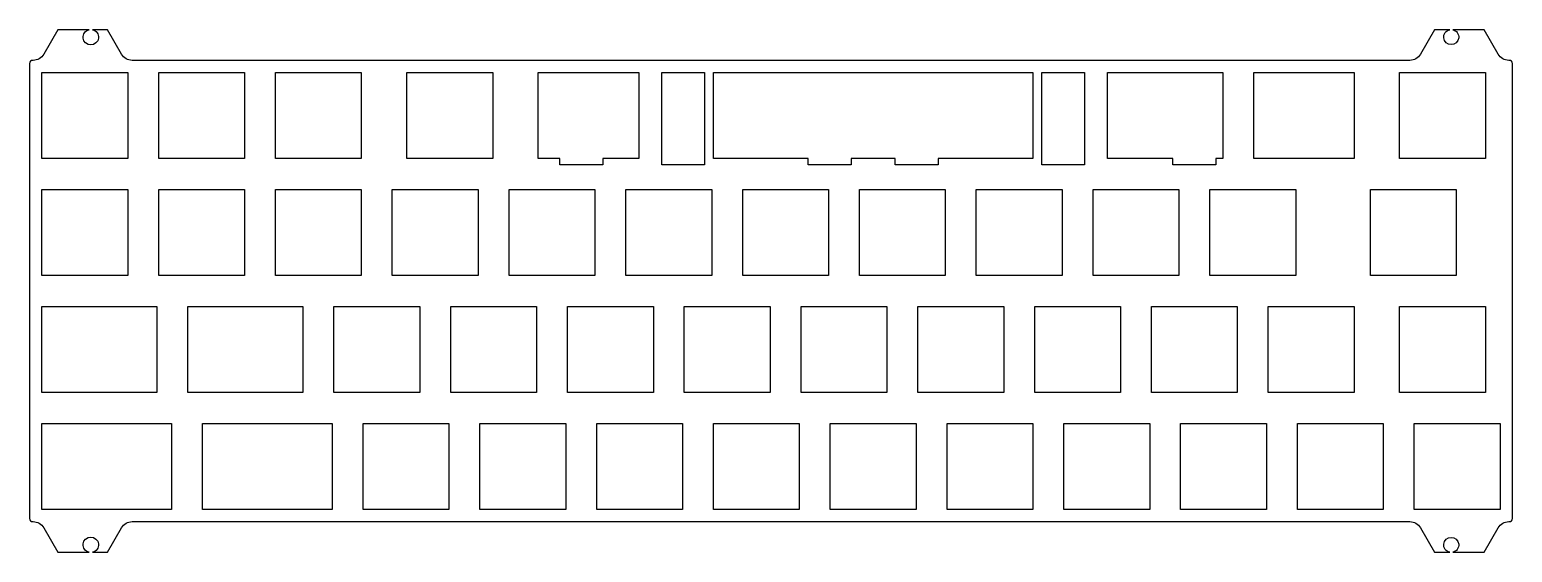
# Model space of a CAD drawing. Header units: millimetres. Extents: x -233 to 9, y -14 to 71.
import ezdxf

# ---------------------------------------------------------------- set-up
doc = ezdxf.new("R2010")
doc.units = ezdxf.units.MM
doc.layers.get('0').update_dxf_attribs({"linetype": 'CONTINUOUS'})

msp = doc.modelspace()

# ---------------------------------------------------------------- linework, layer by layer
msp.add_lwpolyline([(-216.12, -9), (-7.72, -9, -0.267949), (-5.99, -10), (-3.68, -14), (-1.22, -14, -9.949874), (-0.73, -14), (4.39, -14), (6.7, -10, -0.267949), (8.43, -9), (8.5, -9, 0.414214), (9, -8.5), (9, 65.65, 0.414214), (8.5, 66.15), (8.43, 66.15, -0.267949), (6.7, 67.15), (4.39, 71.15), (-0.73, 71.15, -9.949874), (-1.22, 71.15), (-3.68, 71.15), (-5.99, 67.15, -0.267949), (-7.72, 66.15), (-216.12, 66.15, -0.267949), (-217.85, 67.15), (-220.16, 71.15), (-222.61, 71.15, -9.949874), (-223.11, 71.15), (-228.23, 71.15), (-230.54, 67.15, -0.267949), (-232.27, 66.15), (-232.34, 66.15, 0.414214), (-232.84, 65.65), (-232.84, -8.5, 0.414214), (-232.34, -9), (-232.27, -9, -0.267949), (-230.54, -10), (-228.23, -14), (-223.11, -14, -9.949874), (-222.61, -14), (-220.16, -14), (-217.85, -10, -0.267949)], format="xyb", close=True)
for points in [[(-216.84, 64.15), (-216.84, 50.15), (-230.84, 50.15), (-230.84, 64.15)], [(-197.79, 50.15), (-211.79, 50.15), (-211.79, 64.15), (-197.79, 64.15)], [(-178.74, 50.15), (-192.74, 50.15), (-192.74, 64.15), (-178.74, 64.15)], [(-157.31, 50.15), (-171.31, 50.15), (-171.31, 64.15), (-157.31, 64.15)], [(-133.49, 64.15), (-133.49, 50.15), (-139.37, 50.15), (-139.37, 49.15), (-146.37, 49.15), (-146.37, 50.15), (-149.88, 50.15), (-149.88, 64.15)], [(-129.74, 64.15), (-122.74, 64.15), (-122.74, 49.15), (-129.74, 49.15)], [(-69.2, 64.15), (-69.2, 50.15), (-84.64, 50.15), (-84.64, 49.15), (-91.64, 49.15), (-91.64, 50.15), (-98.86, 50.15), (-98.86, 49.15), (-105.86, 49.15), (-105.86, 50.15), (-121.3, 50.15), (-121.3, 64.15)], [(-67.76, 49.15), (-67.76, 64.15), (-60.76, 64.15), (-60.76, 49.15)], [(-57.01, 64.15), (-38.24, 64.15), (-38.24, 50.15), (-39.37, 50.15), (-39.37, 49.15), (-46.37, 49.15), (-46.37, 50.15), (-57.01, 50.15)], [(-33.19, 50.15), (-33.19, 64.15), (-16.81, 64.15), (-16.81, 50.15)], [(-9.38, 64.15), (4.62, 64.15), (4.62, 50.15), (-9.38, 50.15)], [(-230.84, 31.1), (-230.84, 45.1), (-216.84, 45.1), (-216.84, 31.1)], [(-211.79, 31.1), (-211.79, 45.1), (-197.79, 45.1), (-197.79, 31.1)], [(-192.74, 31.1), (-192.74, 45.1), (-178.74, 45.1), (-178.74, 31.1)], [(-173.69, 45.1), (-159.69, 45.1), (-159.69, 31.1), (-173.69, 31.1)], [(-140.64, 31.1), (-154.64, 31.1), (-154.64, 45.1), (-140.64, 45.1)], [(-135.59, 31.1), (-135.59, 45.1), (-121.59, 45.1), (-121.59, 31.1)], [(-102.54, 45.1), (-102.54, 31.1), (-116.54, 31.1), (-116.54, 45.1)], [(-97.49, 45.1), (-83.49, 45.1), (-83.49, 31.1), (-97.49, 31.1)], [(-78.44, 31.1), (-78.44, 45.1), (-64.44, 45.1), (-64.44, 31.1)], [(-45.39, 31.1), (-59.39, 31.1), (-59.39, 45.1), (-45.39, 45.1)], [(-26.34, 31.1), (-40.34, 31.1), (-40.34, 45.1), (-26.34, 45.1)], [(-0.14, 31.1), (-14.14, 31.1), (-14.14, 45.1), (-0.14, 45.1)], [(-230.84, 26.05), (-212.07, 26.05), (-212.07, 12.05), (-230.84, 12.05)], [(-207.03, 12.05), (-207.03, 26.05), (-188.26, 26.05), (-188.26, 12.05)], [(-169.21, 12.05), (-183.21, 12.05), (-183.21, 26.05), (-169.21, 26.05)], [(-164.16, 12.05), (-164.16, 26.05), (-150.16, 26.05), (-150.16, 12.05)], [(-145.11, 26.05), (-131.11, 26.05), (-131.11, 12.05), (-145.11, 12.05)], [(-126.06, 26.05), (-112.06, 26.05), (-112.06, 12.05), (-126.06, 12.05)], [(-93.01, 26.05), (-93.01, 12.05), (-107.01, 12.05), (-107.01, 26.05)], [(-87.96, 26.05), (-73.96, 26.05), (-73.96, 12.05), (-87.96, 12.05)], [(-68.91, 26.05), (-54.91, 26.05), (-54.91, 12.05), (-68.91, 12.05)], [(-49.86, 12.05), (-49.86, 26.05), (-35.86, 26.05), (-35.86, 12.05)], [(-16.81, 12.05), (-30.81, 12.05), (-30.81, 26.05), (-16.81, 26.05)], [(-9.38, 26.05), (4.62, 26.05), (4.62, 12.05), (-9.38, 12.05)], [(-209.69, 7), (-209.69, -7), (-230.84, -7), (-230.84, 7)], [(-204.64, -7), (-204.64, 7), (-183.5, 7), (-183.5, -7)], [(-178.45, 7), (-164.45, 7), (-164.45, -7), (-178.45, -7)], [(-159.4, 7), (-145.4, 7), (-145.4, -7), (-159.4, -7)], [(-126.35, -7), (-140.35, -7), (-140.35, 7), (-126.35, 7)], [(-107.3, 7), (-107.3, -7), (-121.3, -7), (-121.3, 7)], [(-102.25, -7), (-102.25, 7), (-88.25, 7), (-88.25, -7)], [(-69.2, 7), (-69.2, -7), (-83.2, -7), (-83.2, 7)], [(-50.15, -7), (-64.15, -7), (-64.15, 7), (-50.15, 7)], [(-31.1, 7), (-31.1, -7), (-45.1, -7), (-45.1, 7)], [(-26.05, -7), (-26.05, 7), (-12.05, 7), (-12.05, -7)], [(-7, -7), (-7, 7), (7, 7), (7, -7)]]:
    msp.add_lwpolyline(points, close=True)

doc.saveas('drawing.dxf')
